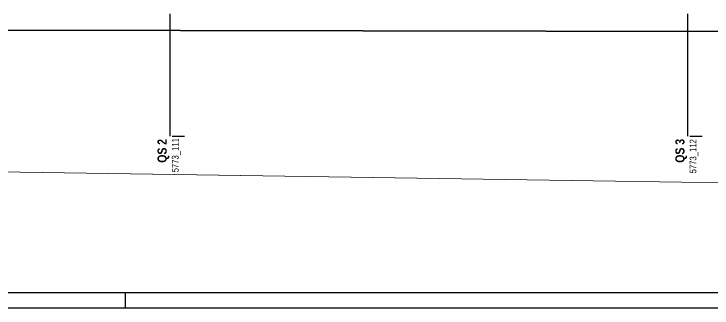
# Model space of a CAD drawing. Extents: x 885 to 2021, y 330 to 1122.
# Drawn here: x 1270 to 1498.6, y 362 to 458.2 of the extents above; entities that cross this region are included whole.
import ezdxf
from ezdxf.lldxf.tags import DXFTag

# ---------------------------------------------------------------- set-up
doc = ezdxf.new("R2010")
doc.units = 0
doc.layers.get('0').update_dxf_attribs({"lineweight": 25})
for name, color, linetype, lineweight in [('000 Kataster', 7, 'Continuous', 25), ('000-3 Kataster Parzellengrenzen', 7, 'Continuous', 25), ('200 Schnittlinien', 7, 'Continuous', 25)]:
    doc.layers.add(name, color=color, linetype=linetype, lineweight=lineweight)
doc.layers.add('GP_Kopf', color=7, linetype='Continuous', lineweight=25, true_color=0xffff80)
doc.styles.get("Standard").update_dxf_attribs({"font": 'arial.ttf'})
tags = doc.linetypes.add('Strich 6_1mm', pattern=[0.35, 0.3, -0.05]).pattern_tags.tags
tags[6:7] = [DXFTag(74, 4), DXFTag(75, 0), DXFTag(340, '0'), DXFTag(46, 1.0), DXFTag(50, 0.0), DXFTag(44, 0.0), DXFTag(45, 0.0)]
tags[4:5] = [DXFTag(74, 4), DXFTag(75, 0), DXFTag(340, '0'), DXFTag(46, 1.0), DXFTag(50, 0.0), DXFTag(44, 0.0), DXFTag(45, 0.0)]
tags = doc.linetypes.add('Strichpunkt 6_2_2mm Schnitt', pattern=[0.5, 0.3, -0.1, 0, -0.1]).pattern_tags.tags
tags[10:11] = [DXFTag(74, 4), DXFTag(75, 0), DXFTag(340, '0'), DXFTag(46, 1.0), DXFTag(50, 0.0), DXFTag(44, 0.0), DXFTag(45, 0.0)]
tags[8:9] = [DXFTag(74, 4), DXFTag(75, 0), DXFTag(340, '0'), DXFTag(46, 1.0), DXFTag(50, 0.0), DXFTag(44, 0.0), DXFTag(45, 0.0)]
tags[6:7] = [DXFTag(74, 4), DXFTag(75, 0), DXFTag(340, '0'), DXFTag(46, 1.0), DXFTag(50, 0.0), DXFTag(44, 0.0), DXFTag(45, 0.0)]
tags[4:5] = [DXFTag(74, 4), DXFTag(75, 0), DXFTag(340, '0'), DXFTag(46, 1.0), DXFTag(50, 0.0), DXFTag(44, 0.0), DXFTag(45, 0.0)]

msp = doc.modelspace()

# ---------------------------------------------------------------- linework, layer by layer
at = {"color": 0, "linetype": 'ByBlock', "lineweight": -2, "ltscale": 0.25}
for p, q in [((1931.37, 366.97), (891.37, 366.97)), ((1936.37, 361.97), (886.37, 361.97))]:
    msp.add_line(p, q, dxfattribs=at)
at = {"layer": '000 Kataster', "color": 0, "linetype": 'Strich 6_1mm', "lineweight": 13, "ltscale": 0.002197}
msp.add_line((1056.37, 453.35), (1586.81, 452.33), dxfattribs=at)
at = {"layer": '000 Kataster', "color": 0, "linetype": 'Continuous', "lineweight": 13, "ltscale": 0.0169}
for p, q in [((1586.81, 452.33), (1056.37, 453.35)), ((1188.1, 407.74), (1488.57, 403.14)), ((1488.57, 403.14), (1188.1, 407.74)), ((1488.57, 403.14), (1721.15, 402.29)), ((1721.15, 402.29), (1488.57, 403.14))]:
    msp.add_line(p, q, dxfattribs=at)
at = {"layer": '000-3 Kataster Parzellengrenzen', "color": 0, "linetype": 'Continuous', "lineweight": -2, "ltscale": 0.0625}
for p, q in [((1056.37, 453.35), (1721.15, 452.07)), ((1721.15, 452.07), (1056.37, 453.35))]:
    msp.add_line(p, q, dxfattribs=at)
at = {"layer": '200 Schnittlinien', "color": 0, "linetype": 'Strichpunkt 6_2_2mm Schnitt', "lineweight": -2, "ltscale": 0.0625}
for p, q in [((1321, 458.2), (1321, 418.2)), ((1490.59, 458.2), (1490.59, 418.2))]:
    msp.add_line(p, q, dxfattribs=at)
at = {"layer": '200 Schnittlinien', "color": 0, "lineweight": -2}
for p, q in [((1321.8, 418.2), (1325.8, 418.2)), ((1491.39, 418.2), (1495.39, 418.2))]:
    msp.add_line(p, q, dxfattribs=at)
at = {"layer": 'GP_Kopf', "ltscale": 0.25}
msp.add_line((1306.37, 366.97), (1306.37, 361.97), dxfattribs=at)

# ---------------------------------------------------------------- texts
at = {"layer": '200 Schnittlinien', "color": 0, "linetype": 'Continuous', "lineweight": 13, "ltscale": 0.002197, "attachment_point": 1, "rotation": 90}
for s, insert, char_height in [('{\\fArial Narrow|b1|i0;2}', (1316.99, 415.37), 3), ('{\\fArial Narrow;5773_111}', (1321.69, 406.36), 2.2), ('{\\fArial Narrow|b1|i0;3}', (1486.59, 415.4), 3), ('{\\fArial Narrow;5773_112}', (1491.28, 406.02), 2.2), ('{\\fArial Narrow|b1|i0;QS}', (1316.99, 409.51), 3), ('{\\fArial Narrow|b1|i0;QS}', (1486.59, 409.5), 3)]:
    msp.add_mtext(s, dxfattribs=dict(at, insert=insert, char_height=char_height))

doc.saveas('drawing.dxf')
